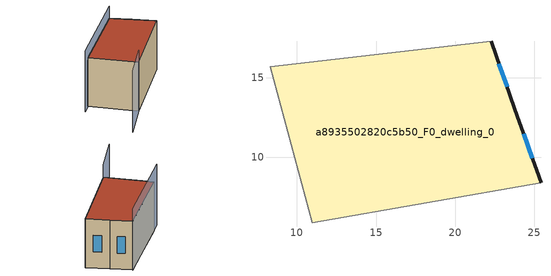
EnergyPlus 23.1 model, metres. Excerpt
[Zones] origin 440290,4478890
a8935502820c5b50_F0_dwelling_0
 floor ground (EU_floor_Construction): 25.44,8.37 23.79,13.03 22.28,17.33 8.29,15.72 10.97,5.84 z0
 wall outside (EU_wall_Construction): 22.28,17.33 23.79,13.03 25.44,8.37 z0:12
 wall adiabatic (EU_wall_Construction): 25.44,8.37 10.97,5.84 8.29,15.72 22.28,17.33 z0:12
 window (EU_Window_Construction): 24.33,11.48 24.89,9.91 / 22.78,15.9 23.29,14.45 z3.98:8.02
 roof outside (EU_roof_Construction): 22.28,17.33 23.79,13.03 25.44,8.37 10.97,5.84 8.29,15.72 z12
shading: 10.97,5.84 4.01,4.01 / 22.28,17.33 6.47,15.51 z0:15
[Building]
EU S2 Campaign: North Axis=0; Terrain=City; Solar Distribution=FullExterior
[Site:Location]
Madrid: Latitude=40.5; Longitude=-3.5; Time Zone=1; Elevation=609
[SizingPeriod:WeatherFileDays]
AnnualSizingPeriod: Begin Month=1; Begin Day of Month=1; End Month=12; End Day of Month=31; Day of Week for Start Day=Monday; Use Weather File Daylight Saving Period=No; Use Weather File Rain and Snow Indicators=No
[MATERIAL]
EU_InternalMass_Material: Roughness=MediumRough; Thickness=0.1; Conductivity=1; Density=1800; Specific Heat=900; Thermal Absorptance=0.9; Solar Absorptance=0.7; Visible Absorptance=0.7
[MATERIAL:NOMASS] Roughness=MediumRough; Thermal Absorptance=0.9; Solar Absorptance=0.7; Visible Absorptance=0.7
Name | Thermal Resistance
EU_wall_NoMass | 0.609216
EU_roof_NoMass | 0.513268
EU_floor_NoMass | 0.568163
[WINDOWMATERIAL:SIMPLEGLAZINGSYSTEM]
EU_Window_SimpleGlazing: UFactor=5.50606; Solar Heat Gain Coefficient=0.85; Visible Transmittance=0.85
[CONSTRUCTION]
EU_wall_Construction: EU_wall_NoMass
EU_roof_Construction: EU_roof_NoMass
EU_floor_Construction: EU_floor_NoMass
EU_InternalMass_Construction: EU_InternalMass_Material
EU_Window_Construction: EU_Window_SimpleGlazing
[ZONE]
a8935502820c5b50_F0_dwelling_0: Type=1; Multiplier=1; Ceiling Height=autocalculate; Volume=1680.32; Floor Area=autocalculate; Part of Total Floor Area=Yes
[INTERNALMASS]
a8935502820c5b50_F0_dwelling_0_EU_InternalMass: Construction=EU_InternalMass_Construction; Zone or ZoneList=a8935502820c5b50_F0_dwelling_0; Surface Area=140.027
[OTHEREQUIPMENT]
EU_Step8_InternalGain_a8935502820c5b50_F0_dwelling_0_f000: Fuel Type=Electricity; Zone or ZoneList or Space or SpaceList=a8935502820c5b50_F0_dwelling_0; Schedule=EU_Step8_GainSchedule_a8935502820c5b50_F0_dwelling_0_f000; Design Level Calculation Method=Watts/Area; Power per Zone Floor Area=1; Fraction Latent=0; Fraction Radiant=0; Fraction Lost=0; Carbon Dioxide Generation Rate=0; EndUse Subcategory=EU_Step8_InternalGains
[ZONEVENTILATION:DESIGNFLOWRATE]
EU_ConstantAir_a8935502820c5b50_F0_dwelling_0: Zone or ZoneList or Space or SpaceList=a8935502820c5b50_F0_dwelling_0; Schedule=EU_AlwaysOn; Design Flow Rate Calculation Method=AirChanges/Hour; Air Changes per Hour=0.752966; Ventilation Type=Natural; Fan Pressure Rise=0; Fan Total Efficiency=1; Constant Term Coefficient=1; Temperature Term Coefficient=0; Velocity Term Coefficient=0; Velocity Squared Term Coefficient=0; Minimum Indoor Temperature=-100; Maximum Indoor Temperature=100; Delta Temperature=-100; Minimum Outdoor Temperature=-100; Maximum Outdoor Temperature=100; Maximum Wind Speed=40
[HVACTEMPLATE:THERMOSTAT]
EU_HeatOnly_a8935502820c5b50_F0_dwelling_0: Constant Heating Setpoint=20; Constant Cooling Setpoint=50
[HVACTEMPLATE:ZONE:IDEALLOADSAIRSYSTEM]
a8935502820c5b50_F0_dwelling_0: Template Thermostat=EU_HeatOnly_a8935502820c5b50_F0_dwelling_0; System Availability Schedule=EU_AlwaysOn; Maximum Heating Supply Air Temperature=50; Minimum Cooling Supply Air Temperature=13; Maximum Heating Supply Air Humidity Ratio=0.0156; Minimum Cooling Supply Air Humidity Ratio=0.0077; Heating Limit=NoLimit; Cooling Limit=NoLimit; Heating Availability Schedule=EU_AlwaysOn; Cooling Availability Schedule=EU_CoolingOff; Dehumidification Control Type=ConstantSensibleHeatRatio; Cooling Sensible Heat Ratio=0.7; Dehumidification Setpoint=60; Humidification Control Type=None; Humidification Setpoint=30; Outdoor Air Method=None; Outdoor Air Flow Rate per Person=0.00944; Outdoor Air Flow Rate per Zone Floor Area=0; Outdoor Air Flow Rate per Zone=0; Demand Controlled Ventilation Type=None; Outdoor Air Economizer Type=NoEconomizer; Heat Recovery Type=None; Sensible Heat Recovery Effectiveness=0.7; Latent Heat Recovery Effectiveness=0.65
[SIZING:ZONE]
a8935502820c5b50_F0_dwelling_0: Zone Cooling Design Supply Air Temperature Input Method=SupplyAirTemperature; Zone Cooling Design Supply Air Temperature=13; Zone Heating Design Supply Air Temperature Input Method=SupplyAirTemperature; Zone Heating Design Supply Air Temperature=50; Zone Cooling Design Supply Air Humidity Ratio=0.008; Zone Heating Design Supply Air Humidity Ratio=0.008; Cooling Design Air Flow Method=DesignDay; Cooling Design Air Flow Rate=0; Cooling Minimum Air Flow per Zone Floor Area=0.000762; Cooling Minimum Air Flow=0; Cooling Minimum Air Flow Fraction=0.2; Heating Design Air Flow Method=DesignDay; Heating Design Air Flow Rate=0; Heating Maximum Air Flow per Zone Floor Area=0.002032; Heating Maximum Air Flow=0.141576; Heating Maximum Air Flow Fraction=0.3; Account for Dedicated Outdoor Air System=No; Dedicated Outdoor Air System Control Strategy=NeutralSupplyAir; Dedicated Outdoor Air Low Setpoint Temperature for Design=autosize; Dedicated Outdoor Air High Setpoint Temperature for Design=autosize; Zone Load Sizing Method=Sensible Load Only No Latent Load; Zone Latent Cooling Design Supply Air Humidity Ratio Input Method=HumidityRatioDifference; Zone Cooling Design Supply Air Humidity Ratio Difference=0.005; Zone Latent Heating Design Supply Air Humidity Ratio Input Method=HumidityRatioDifference; Zone Humidification Design Supply Air Humidity Ratio Difference=0.005
[SCHEDULE:CONSTANT]
Name | Hourly Value
EU_AlwaysOn | 1
EU_CoolingOff | 0
[SCHEDULE:FILE]
EU_Step8_GainSchedule_a8935502820c5b50_F0_dwelling_0_f000: File=../../schedules/a8935502820c5b50/a8935502820c5b50_F0_dwelling_0_f000_gain.csv; Column Number=1; Rows to Skip at Top=0; Number of Hours of Data=8760; Column Separator=Comma; Interpolate to Timestep=No; Minutes per Item=60; Adjust Schedule for Daylight Savings=Yes
